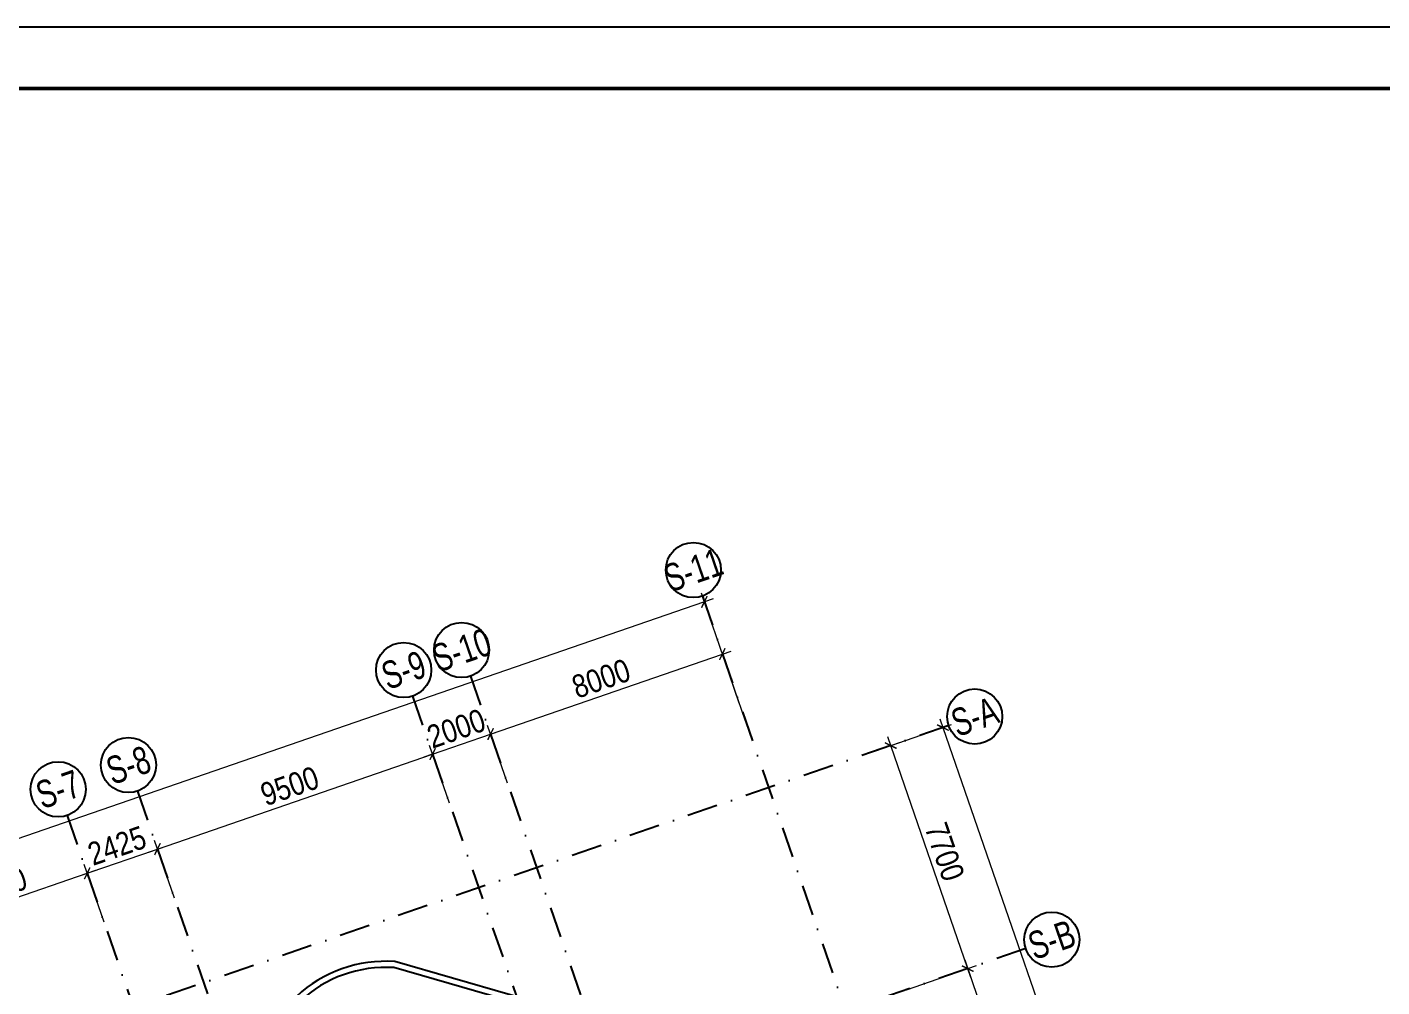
# Model space of a CAD drawing. Header units: millimetres. Extents: x -159515 to 1327256, y -225156 to 138737.
# Drawn here: x 1028860 to 1073065, y 14918 to 46237 of the extents above; entities that cross this region are included whole.
import ezdxf
from ezdxf.enums import TextEntityAlignment as Align

# ---------------------------------------------------------------- set-up
doc = ezdxf.new("R2010")
doc.units = ezdxf.units.MM
doc.header["$MEASUREMENT"] = 0
doc.linetypes.add('DASHDOT', pattern=[1, 0.5, -0.25, 0, -0.25])
for name, color, linetype in [('ccu11-Dim', 8, 'Continuous'), ('KT-Luoi truc South Tower', 8, 'DASHDOT'), ('ST_MBDV Cot vach 220805$0$AUDIT_I_220805193045-1', 50, 'Continuous')]:
    doc.layers.add(name, color=color, linetype=linetype)
doc.layers.add('KT-Kich thuoc', color=159, linetype='Continuous', lineweight=18)
doc.layers.add('KT-Net thay', color=7, linetype='Continuous', lineweight=15)
doc.styles.add('Arial Narrow', font='ARIALN.TTF')
doc.styles.add('ST_MBDV Cot vach 220805$0$HBA-Text', font='GOTHIC.TTF')
doc.dimstyles.new('CCU_1-300', dxfattribs={"dimscale": 300, "dimtxt": 2.5, "dimasz": 1, "dimexe": 1, "dimexo": 2, "dimgap": 0.5, "dimtad": 1, "dimdec": 0, "dimdsep": 46, "dimtxsty": 'Arial Narrow', "dimblk": 'ARCHTICK', "dimcen": -1, "dimdle": 1, "dimclrd": 256, "dimclre": 256, "dimclrt": 3, "dimadec": 0, "dimazin": 2, "dimtfac": 0.1, "dimtdec": 0, "dimtix": 1, "dimtmove": 2, "dimatfit": 1, "dimfxl": 1, "dimtvp": 0.833333, "dimtolj": 1, "dimtzin": 12, "dimarcsym": 0})

# ---------------------------------------------------------------- blocks, each defined once
blk = doc.blocks.new('_ArchTick')
at = {"color": 0, "const_width": 0.15}
blk.add_lwpolyline([(-0.5, -0.5), (0.5, 0.5)], dxfattribs=at)
blk = doc.blocks.new('*D421')
at = {"layer": 'Defpoints', "color": 0, "transparency": 16777216}
for p in [(-47874, 54262, 0), (-43413, 49666), (-45982, 48779)]:
    blk.add_point(p, dxfattribs=at)
at = {"layer": 'KT-Kich thuoc', "lineweight": -2, "transparency": 16777216}
for p, q in [((-45404, 55432), (-43315, 49383)), ((-47307, 54458), (-45022, 55247)), ((-45415, 48975), (-43129, 49764))]:
    blk.add_line(p, q, dxfattribs=at)
at = {"layer": 'KT-Kich thuoc', "lineweight": -2, "transparency": 16777216, "xscale": 300, "yscale": 300, "zscale": 300}
for p, rotation in [((-45306, 55149), 109.0471074798708), ((-43413, 49666), 289.0471074798708)]:
    blk.add_blockref('_ArchTick', p, dxfattribs=dict(at, rotation=rotation))
at = {"layer": 'KT-Kich thuoc', "color": 3, "transparency": 16777216, "insert": (-43856, 52582), "char_height": 750, "attachment_point": 5, "rotation": 289.0471, "style": 'Arial Narrow'}
blk.add_mtext('\\A1;5800', dxfattribs=at)
blk = doc.blocks.new('ST_MBDV Cot vach 220805$0$GRID-SYM-flat-103')
at = {"layer": 'ST_MBDV Cot vach 220805$0$AUDIT_I_220805193045-1'}
blk.add_circle((0, 0, 0), 900, dxfattribs=at)
at = {"layer": 'ST_MBDV Cot vach 220805$0$AUDIT_I_220805193045-1', "style": 'ST_MBDV Cot vach 220805$0$HBA-Text'}
blk.add_attdef('GRID', text='', height=900, rotation=19.0471, dxfattribs=at).set_placement((0, 0, 0), align=Align.MIDDLE_CENTER)
blk = doc.blocks.new('*D436')
at = {"layer": 'Defpoints', "color": 0, "transparency": 16777216}
for p in [(-52359, 62652), (-108654, 48212), (-107112, 43748, 0)]:
    blk.add_point(p, dxfattribs=at)
at = {"layer": 'KT-Kich thuoc', "lineweight": -2, "transparency": 16777216}
for p, q in [((-53617, 67214), (-108937, 48114)), ((-52555, 63219), (-53998, 67400)), ((-107308, 44315), (-108751, 48496))]:
    blk.add_line(p, q, dxfattribs=at)
at = {"layer": 'KT-Kich thuoc', "lineweight": -2, "transparency": 16777216, "xscale": 300, "yscale": 300, "zscale": 300}
for p, rotation in [((-53900, 67116), 19.04771637789532), ((-108654, 48212), 199.0477163778953)]:
    blk.add_blockref('_ArchTick', p, dxfattribs=dict(at, rotation=rotation))
at = {"layer": 'KT-Kich thuoc', "color": 3, "transparency": 16777216, "insert": (-78140, 59662), "char_height": 750, "attachment_point": 5, "rotation": 19.0477, "style": 'Arial Narrow'}
blk.add_mtext('\\A1;57925', dxfattribs=at)
blk = doc.blocks.new('*D442')
at = {"layer": 'Defpoints', "color": 0, "transparency": 16777216}
for p in [(-74037, 58259), (-73290, 56094), (-78772, 54201)]:
    blk.add_point(p, dxfattribs=at)
at = {"layer": 'KT-Kich thuoc', "lineweight": -2, "transparency": 16777216}
for p, q in [((-79803, 56269), (-73754, 58357)), ((-73486, 56661), (-74135, 58543)), ((-78968, 54768), (-79618, 56650))]:
    blk.add_line(p, q, dxfattribs=at)
for p, xscale, yscale, zscale, rotation in [((-74037, 58259), 300, 300, 300, 19.04713796427213), ((-79520, 56366), 300.0000000000001, 300.0000000000001, 300.0000000000001, 199.0471379642721)]:
    blk.add_blockref('_ArchTick', p, dxfattribs=dict(at, xscale=xscale, yscale=yscale, zscale=zscale, rotation=rotation))
at = {"layer": 'KT-Kich thuoc', "color": 3, "transparency": 16777216, "insert": (-76953, 57817), "char_height": 750, "attachment_point": 5, "rotation": 19.0471, "style": 'Arial Narrow'}
blk.add_mtext('\\A1;5800', dxfattribs=at)
blk = doc.blocks.new('*D443')
at = {"layer": 'Defpoints', "color": 0, "transparency": 16777216}
for p in [(-71745, 59051), (-70998, 56885), (-73290, 56094)]:
    blk.add_point(p, dxfattribs=at)
at = {"layer": 'KT-Kich thuoc', "lineweight": -2, "transparency": 16777216}
for p, q in [((-71193, 57452), (-71843, 59334)), ((-74321, 58161), (-71462, 59149)), ((-73486, 56661), (-74135, 58543))]:
    blk.add_line(p, q, dxfattribs=at)
for p, xscale, yscale, zscale, rotation in [((-71745, 59051), 300, 300, 300, 19.04713796427213), ((-74037, 58259), 300.0000000000001, 300.0000000000001, 300.0000000000001, 199.0471379642721)]:
    blk.add_blockref('_ArchTick', p, dxfattribs=dict(at, xscale=xscale, yscale=yscale, zscale=zscale, rotation=rotation))
at = {"layer": 'KT-Kich thuoc', "color": 3, "transparency": 16777216, "insert": (-73065, 59159), "char_height": 750, "attachment_point": 5, "rotation": 19.0471, "style": 'Arial Narrow'}
blk.add_mtext('\\A1;2425', dxfattribs=at)
blk = doc.blocks.new('*D444')
at = {"layer": 'Defpoints', "color": 0, "transparency": 16777216}
for p in [(-62765, 62151), (-62018, 59985), (-70998, 56885)]:
    blk.add_point(p, dxfattribs=at)
at = {"layer": 'KT-Kich thuoc', "lineweight": -2, "transparency": 16777216}
for p, q in [((-62214, 60553), (-62863, 62435)), ((-72029, 58953), (-62482, 62249)), ((-71193, 57452), (-71843, 59334))]:
    blk.add_line(p, q, dxfattribs=at)
for p, xscale, yscale, zscale, rotation in [((-62765, 62151), 300, 300, 300, 19.04713796427213), ((-71745, 59051), 300.0000000000001, 300.0000000000001, 300.0000000000001, 199.0471379642721)]:
    blk.add_blockref('_ArchTick', p, dxfattribs=dict(at, xscale=xscale, yscale=yscale, zscale=zscale, rotation=rotation))
at = {"layer": 'KT-Kich thuoc', "color": 3, "transparency": 16777216, "insert": (-67429, 61105), "char_height": 750, "attachment_point": 5, "rotation": 19.0471, "style": 'Arial Narrow'}
blk.add_mtext('\\A1;9500', dxfattribs=at)
blk = doc.blocks.new('*D445')
at = {"layer": 'Defpoints', "color": 0, "transparency": 16777216}
for p in [(-60875, 62804), (-60127, 60638), (-62018, 59985)]:
    blk.add_point(p, dxfattribs=at)
at = {"layer": 'KT-Kich thuoc', "lineweight": -2, "transparency": 16777216}
for p, q in [((-62765, 62151), (-60875, 62804)), ((-60323, 61205), (-60973, 63087)), ((-60875, 62804), (-60591, 62902)), ((-62214, 60553), (-62863, 62435)), ((-62765, 62151), (-63049, 62053))]:
    blk.add_line(p, q, dxfattribs=at)
for p, xscale, yscale, zscale, rotation in [((-60875, 62804), 300.0000000000001, 300.0000000000001, 300.0000000000001, 199.0471379642721), ((-62765, 62151), 300, 300, 300, 19.04713796427217)]:
    blk.add_blockref('_ArchTick', p, dxfattribs=dict(at, xscale=xscale, yscale=yscale, zscale=zscale, rotation=rotation))
at = {"layer": 'KT-Kich thuoc', "color": 3, "transparency": 16777216, "insert": (-61994, 62981), "char_height": 750, "attachment_point": 5, "rotation": 19.0471, "style": 'Arial Narrow'}
blk.add_mtext('\\A1;2000', dxfattribs=at)
blk = doc.blocks.new('*D446')
at = {"layer": 'Defpoints', "color": 0, "transparency": 16777216}
for p in [(-53313, 65414), (-52565, 63249), (-60127, 60638)]:
    blk.add_point(p, dxfattribs=at)
at = {"layer": 'KT-Kich thuoc', "lineweight": -2, "transparency": 16777216}
for p, q in [((-61158, 62706), (-53029, 65512)), ((-52761, 63816), (-53411, 65698)), ((-60323, 61205), (-60973, 63087))]:
    blk.add_line(p, q, dxfattribs=at)
for p, xscale, yscale, zscale, rotation in [((-53313, 65414), 300, 300, 300, 19.04713796427213), ((-60875, 62804), 300.0000000000001, 300.0000000000001, 300.0000000000001, 199.0471379642721)]:
    blk.add_blockref('_ArchTick', p, dxfattribs=dict(at, xscale=xscale, yscale=yscale, zscale=zscale, rotation=rotation))
at = {"layer": 'KT-Kich thuoc', "color": 3, "transparency": 16777216, "insert": (-57268, 64613), "char_height": 750, "attachment_point": 5, "rotation": 19.0471, "style": 'Arial Narrow'}
blk.add_mtext('\\A1;8000', dxfattribs=at)
blk = doc.blocks.new('*D404')
at = {"layer": 'Defpoints', "color": 0, "transparency": 16777216}
for p in [(-48876, 62062, 0), (-36033, 33807), (-38792, 32854, 0)]:
    blk.add_point(p, dxfattribs=at)
at = {"layer": 'KT-Kich thuoc', "lineweight": -2, "transparency": 16777216}
for p, q in [((-46215, 63298), (-35935, 33523)), ((-48308, 62258), (-45834, 63113)), ((-38225, 33050), (-35749, 33904))]:
    blk.add_line(p, q, dxfattribs=at)
at = {"layer": 'KT-Kich thuoc', "lineweight": -2, "transparency": 16777216, "xscale": 300, "yscale": 300, "zscale": 300}
for p, rotation in [((-46117, 63015), 109.0471074798708), ((-36033, 33807), 289.0471074798708)]:
    blk.add_blockref('_ArchTick', p, dxfattribs=dict(at, rotation=rotation))
at = {"layer": 'KT-Kich thuoc', "color": 3, "transparency": 16777216, "insert": (-40571, 48585), "char_height": 750, "attachment_point": 5, "rotation": 289.0471, "style": 'Arial Narrow'}
blk.add_mtext('\\A1;30900', dxfattribs=at)
blk = doc.blocks.new('*D405')
at = {"layer": 'Defpoints', "color": 0, "transparency": 16777216}
for p in [(-47819, 62427), (-48876, 62062), (-47874, 54262)]:
    blk.add_point(p, dxfattribs=at)
at = {"layer": 'KT-Kich thuoc', "lineweight": -2, "transparency": 16777216}
for p, q in [((-48308, 62258), (-47535, 62525)), ((-45208, 54865), (-47916, 62711)), ((-47307, 54458), (-45022, 55247))]:
    blk.add_line(p, q, dxfattribs=at)
at = {"layer": 'KT-Kich thuoc', "lineweight": -2, "transparency": 16777216, "xscale": 300, "yscale": 300, "zscale": 300}
for p, rotation in [((-47819, 62427), 109.0471074798708), ((-45306, 55149), 289.0471074798708)]:
    blk.add_blockref('_ArchTick', p, dxfattribs=dict(at, rotation=rotation))
at = {"layer": 'KT-Kich thuoc', "color": 3, "transparency": 16777216, "insert": (-46058, 58962), "char_height": 750, "attachment_point": 5, "rotation": 289.0471, "style": 'Arial Narrow'}
blk.add_mtext('\\A1;7700', dxfattribs=at)
blk = doc.blocks.new('Khung ten_A1', base_point=(-3406704, 253379))
at = {"layer": 'Defpoints', "color": 1}
blk.add_lwpolyline([(84100, 0), (84100, 59471), (0, 59471), (0, 0)], close=True, dxfattribs=at)
at = {"layer": 'KT-Net thay', "const_width": 60}
blk.add_lwpolyline([(2700, 1071), (83100, 1071), (83100, 58471), (2700, 58471)], close=True, dxfattribs=at)
blk = doc.blocks.new('mbkc-t39')
at = {"elevation": 0}
for points in [[(6200, 10700), (3064, 10700), (3074, 12373, 0.085159), (2784, 14138), (1049, 19152), (-3079, 31083, 0.260467), (-5870, 33557), (-20929, 37908, 0.435644), (-25490, 33654, 0.102481), (-25386, 32033), (-24080, 28306), (-24089, 28303)], [(6200, 10500), (2863, 10500), (2874, 12375, 0.085159), (2595, 14072), (860, 19087), (-3268, 31017, 0.260924), (-5919, 33363), (-20964, 37710, 0.435158), (-25290, 33640, 0.102973), (-25195, 32093), (-23825, 28182), (-24023, 28114)]]:
    blk.add_lwpolyline(points, format="xyb", dxfattribs=at)
blk = doc.blocks.new('Asix South Tower')
at = {"layer": 'KT-Luoi truc South Tower', "ltscale": 2000}
for p, q in [((-53965.4, 67304.5), (-40792.5, 29149.9)), ((-61527.4, 64693.7), (-45306.5, 17710.6)), ((-63417.9, 64041.1), (-47197, 17057.9)), ((-45928.1, 63080), (-113358.3, 39799.9)), ((-72397.8, 60940.8), (-54232.5, 8325.6)), ((-74690, 60149.4), (-64788, 31468.5)), ((-43415.2, 55801.6), (-67725.7, 47408.4))]:
    blk.add_line(p, q, dxfattribs=at)
at = {"layer": 'KT-Kich thuoc'}
ref = blk.add_blockref('ST_MBDV Cot vach 220805$0$GRID-SYM-flat-103', (-54258.3, 68155.5), dxfattribs=at)
ref.add_attrib('GRID', 'S-11', dxfattribs={"layer": 'ST_MBDV Cot vach 220805$0$AUDIT_I_220805193045-1', "height": 900, "rotation": 19, "style": 'ST_MBDV Cot vach 220805$0$HBA-Text', "width": 0.75}).set_placement((-54258.3, 68155.5, 0), align=Align.MIDDLE_CENTER)
ref = blk.add_blockref('ST_MBDV Cot vach 220805$0$GRID-SYM-flat-103', (-61821.1, 65544.5), dxfattribs=at)
ref.add_attrib('GRID', 'S-10', dxfattribs={"layer": 'ST_MBDV Cot vach 220805$0$AUDIT_I_220805193045-1', "height": 900, "rotation": 19, "style": 'ST_MBDV Cot vach 220805$0$HBA-Text', "width": 0.75}).set_placement((-61821.1, 65544.5, 0), align=Align.MIDDLE_CENTER)
ref = blk.add_blockref('ST_MBDV Cot vach 220805$0$GRID-SYM-flat-103', (-63711.6, 64891.8), dxfattribs=at)
ref.add_attrib('GRID', 'S-9', dxfattribs={"layer": 'ST_MBDV Cot vach 220805$0$AUDIT_I_220805193045-1', "height": 900, "rotation": 19, "style": 'ST_MBDV Cot vach 220805$0$HBA-Text', "width": 0.75}).set_placement((-63711.6, 64891.8, 0), align=Align.MIDDLE_CENTER)
ref = blk.add_blockref('ST_MBDV Cot vach 220805$0$GRID-SYM-flat-103', (-45077.3, 63373.8, 0), dxfattribs=at)
ref.add_attrib('GRID', 'S-A', dxfattribs={"layer": 'ST_MBDV Cot vach 220805$0$AUDIT_I_220805193045-1', "height": 900, "rotation": 19.04714, "style": 'ST_MBDV Cot vach 220805$0$HBA-Text', "width": 0.75}).set_placement((-45077.3, 63373.8, 0), align=Align.MIDDLE_CENTER)
ref = blk.add_blockref('ST_MBDV Cot vach 220805$0$GRID-SYM-flat-103', (-72691.5, 61791.5), dxfattribs=at)
ref.add_attrib('GRID', 'S-8', dxfattribs={"layer": 'ST_MBDV Cot vach 220805$0$AUDIT_I_220805193045-1', "height": 900, "rotation": 19, "style": 'ST_MBDV Cot vach 220805$0$HBA-Text', "width": 0.75}).set_placement((-72691.5, 61791.5, 0), align=Align.MIDDLE_CENTER)
ref = blk.add_blockref('ST_MBDV Cot vach 220805$0$GRID-SYM-flat-103', (-74983.7, 61000.1), dxfattribs=at)
ref.add_attrib('GRID', 'S-7', dxfattribs={"layer": 'ST_MBDV Cot vach 220805$0$AUDIT_I_220805193045-1', "height": 900, "rotation": 19, "style": 'ST_MBDV Cot vach 220805$0$HBA-Text', "width": 0.75}).set_placement((-74983.7, 61000.1, 0), align=Align.MIDDLE_CENTER)
ref = blk.add_blockref('ST_MBDV Cot vach 220805$0$GRID-SYM-flat-103', (-42564.5, 56095.3, 0), dxfattribs=at)
ref.add_attrib('GRID', 'S-B', dxfattribs={"layer": 'ST_MBDV Cot vach 220805$0$AUDIT_I_220805193045-1', "height": 900, "rotation": 19, "style": 'ST_MBDV Cot vach 220805$0$HBA-Text', "width": 0.75}).set_placement((-42564.5, 56095.3, 0), align=Align.MIDDLE_CENTER)
dim = blk.add_linear_dim(base=(-108653.6, 48211.9), p1=(-52359, 62651.6), p2=(-107112.2, 43747.5, 0), angle=199.04772, dimstyle='CCU_1-300', dxfattribs=at)
dim.commit()
dim.dimension.update_dxf_attribs({"geometry": '*D436', "text_midpoint": (-78139.5, 59662.1), "dimtype": 129})
for base, p1, p2, angle, picture, middle in [((-53312.8, 65414.4), (-60127.2, 60638.2), (-52565.2, 63249), 19.04714, '*D446', (-57267.7, 64612.8)), ((-60874.8, 62803.6), (-62017.7, 59985.5), (-60127.2, 60638.2), 19.04714, '*D445', (-61994, 62981)), ((-36033, 33806.5), (-48875.5, 62062.4, 0), (-38792.1, 32854, 0), 109.04711, '*D404', (-40571.3, 48584.6)), ((-62765.3, 62150.9), (-70997.6, 56885.2), (-62017.7, 59985.5), 19.04714, '*D444', (-67429.2, 61104.5)), ((-47818.6, 62427.4), (-47874.4, 54262.1), (-48875.5, 62062.4), 109.04711, '*D405', (-46058.4, 58962.1)), ((-71745.2, 59050.6), (-73289.8, 56093.8), (-70997.6, 56885.2), 19.04714, '*D443', (-73065.2, 59158.7)), ((-74037.4, 58259.3), (-78772.3, 54201), (-73289.8, 56093.8), 19.04714, '*D442', (-76952.6, 57816.6)), ((-43412.9, 49666.5), (-47874.4, 54262.1, 0), (-45982.3, 48779.4), 109.04711, '*D421', (-43855.5, 52581.6))]:
    dim = blk.add_linear_dim(base=base, p1=p1, p2=p2, angle=angle, dimstyle='CCU_1-300', dxfattribs=at)
    dim.commit()
    dim.dimension.update_dxf_attribs({"geometry": picture, "text_midpoint": middle})

msp = doc.modelspace()

# ---------------------------------------------------------------- block references
msp.add_blockref('mbkc-t39', (1061785, -22163.9, 0))
at = {"layer": 'ccu11-Dim', "xscale": 2.000000000621877, "yscale": 2.000000000621877, "zscale": 2.000000000621877}
msp.add_blockref('Khung ten_A1', (-5839261.6, 434054.5), dxfattribs=at)
at = {"layer": 'KT-Kich thuoc'}
msp.add_blockref('Asix South Tower', (1104857.6, -39634.4), dxfattribs=at)

doc.saveas('drawing.dxf')
